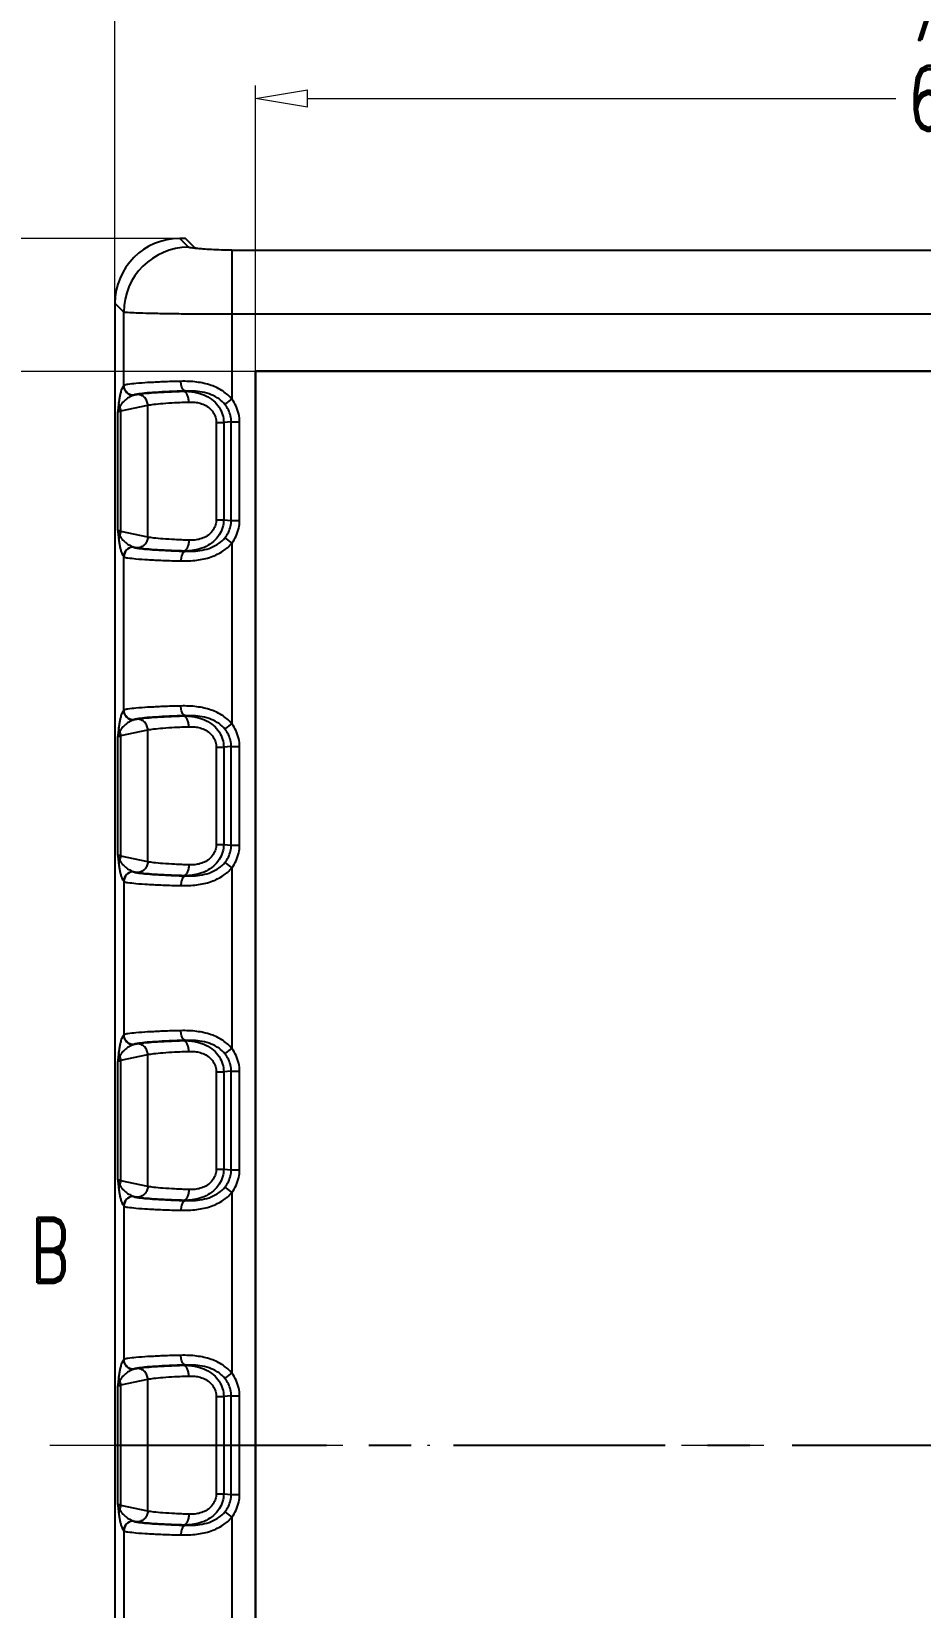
# Model space of a CAD drawing. Header units: millimetres. Extents: x 3537 to 3861, y 1181 to 1410.
# Drawn here: x 3578.9 to 3620, y 1298.1 to 1370.9 of the extents above; entities that cross this region are included whole.
import ezdxf
from ezdxf.enums import TextEntityAlignment as Align

# ---------------------------------------------------------------- set-up
doc = ezdxf.new("R2010")
doc.units = ezdxf.units.MM
doc.linetypes.add('CENTER', pattern=[50.8, 31.75, -6.35, 6.35, -6.35])
doc.linetypes.add('DIVIDE', pattern=[31.75, 12.7, -6.35, 0, -6.35, 0, -6.35])
doc.layers.add('dim', color=82, linetype='Continuous', lineweight=9)
doc.layers.add('hatch', color=56, linetype='Continuous', lineweight=9)
doc.styles.add('ROMAND', font='romand.shx', dxfattribs={"width": 0.75, "bigfont": 'gbcbig.shx'})
doc.dimstyles.new('YanXiu', dxfattribs={"dimtxt": 2.5, "dimasz": 2.2, "dimexe": 1, "dimexo": 0, "dimgap": 0.66, "dimtad": 0, "dimzin": 9, "dimdsep": 46, "dimtxsty": 'ROMAND', "dimblk": 'CLOSEDBLANK', "dimcen": 0, "dimclrd": 3, "dimclre": 3, "dimclrt": 7, "dimazin": 2, "dimtfac": 1, "dimtofl": 0, "dimtmove": 0, "dimatfit": 3, "dimldrblk": 'CLOSEDBLANK', "dimfxl": 1, "dimlwd": 5, "dimlwe": 5, "dimarcsym": 0})

# ---------------------------------------------------------------- blocks, each defined once
blk = doc.blocks.new('_ClosedBlank')
at = {"color": 0, "linetype": 'ByBlock', "lineweight": -2}
for p, q in [((-1, 0.167), (0, 0)), ((-1, 0.167), (-1, -0.167)), ((0, 0), (-1, -0.167))]:
    blk.add_line(p, q, dxfattribs=at)
blk = doc.blocks.new('*D3')
at = {"layer": 'Defpoints', "color": 0}
for p in [(3653.278, 1367.838), (3589.278, 1355.217), (3653.278, 1355.217)]:
    blk.add_point(p, dxfattribs=at)
at = {"layer": 'dim', "color": 3, "lineweight": 5}
for p, q in [((3589.278, 1355.217), (3589.278, 1368.438)), ((3653.278, 1355.217), (3653.278, 1368.438)), ((3591.678, 1367.838), (3618.857, 1367.838)), ((3650.878, 1367.838), (3623.7, 1367.838))]:
    blk.add_line(p, q, dxfattribs=at)
at = {"layer": 'dim', "color": 3, "lineweight": 5, "xscale": 2.4, "yscale": 2.4, "zscale": 2.4, "rotation": 180}
blk.add_blockref('_ClosedBlank', (3589.278, 1367.838), dxfattribs=at)
at = {"layer": 'dim', "color": 3, "lineweight": 5, "xscale": 2.4, "yscale": 2.4, "zscale": 2.4}
blk.add_blockref('_ClosedBlank', (3653.278, 1367.838), dxfattribs=at)
at = {"layer": 'dim', "color": 7, "insert": (3621.278, 1367.838), "char_height": 3, "attachment_point": 5, "style": 'ROMAND'}
blk.add_mtext('64', dxfattribs=at)
blk = doc.blocks.new('*D4')
at = {"layer": 'Defpoints', "color": 0}
for p in [(3589.278, 1355.217), (3576.281, 1256.017), (3589.278, 1256.017)]:
    blk.add_point(p, dxfattribs=at)
at = {"layer": 'dim', "color": 3, "lineweight": 5}
for p, q in [((3589.278, 1355.217), (3575.681, 1355.217)), ((3576.281, 1352.817), (3576.281, 1309.699)), ((3576.281, 1258.417), (3576.281, 1301.535)), ((3589.278, 1256.017), (3575.681, 1256.017))]:
    blk.add_line(p, q, dxfattribs=at)
at = {"layer": 'dim', "color": 3, "lineweight": 5, "xscale": 2.4, "yscale": 2.4, "zscale": 2.4}
for p, rotation in [((3576.281, 1355.217), 90), ((3576.281, 1256.017), 270)]:
    blk.add_blockref('_ClosedBlank', p, dxfattribs=dict(at, rotation=rotation))
at = {"layer": 'dim', "color": 7, "insert": (3576.281, 1305.617), "char_height": 3, "attachment_point": 5, "rotation": 90, "style": 'ROMAND'}
blk.add_mtext('99.2', dxfattribs=at)
blk = doc.blocks.new('*D5')
at = {"layer": 'Defpoints', "color": 0}
for p in [(3659.778, 1372.038), (3582.778, 1358.371), (3659.778, 1358.371)]:
    blk.add_point(p, dxfattribs=at)
at = {"layer": 'dim', "color": 3, "lineweight": 5}
for p, q in [((3582.778, 1358.371), (3582.778, 1372.638)), ((3659.778, 1358.371), (3659.778, 1372.638)), ((3585.178, 1372.038), (3618.857, 1372.038)), ((3657.378, 1372.038), (3623.7, 1372.038))]:
    blk.add_line(p, q, dxfattribs=at)
at = {"layer": 'dim', "color": 3, "lineweight": 5, "xscale": 2.4, "yscale": 2.4, "zscale": 2.4, "rotation": 180}
blk.add_blockref('_ClosedBlank', (3582.778, 1372.038), dxfattribs=at)
at = {"layer": 'dim', "color": 3, "lineweight": 5, "xscale": 2.4, "yscale": 2.4, "zscale": 2.4}
blk.add_blockref('_ClosedBlank', (3659.778, 1372.038), dxfattribs=at)
at = {"layer": 'dim', "color": 7, "insert": (3621.278, 1372.038), "char_height": 3, "attachment_point": 5, "style": 'ROMAND'}
blk.add_mtext('77', dxfattribs=at)
blk = doc.blocks.new('*D6')
at = {"layer": 'Defpoints', "color": 0}
for p in [(3585.774, 1361.367), (3572.081, 1249.867), (3585.774, 1249.867)]:
    blk.add_point(p, dxfattribs=at)
at = {"layer": 'dim', "color": 3, "lineweight": 5}
for p, q in [((3585.774, 1361.367), (3571.481, 1361.367)), ((3572.081, 1358.967), (3572.081, 1310.61)), ((3572.081, 1252.267), (3572.081, 1300.625)), ((3585.774, 1249.867), (3571.481, 1249.867))]:
    blk.add_line(p, q, dxfattribs=at)
at = {"layer": 'dim', "color": 3, "lineweight": 5, "xscale": 2.4, "yscale": 2.4, "zscale": 2.4}
for p, rotation in [((3572.081, 1361.367), 90), ((3572.081, 1249.867), 270)]:
    blk.add_blockref('_ClosedBlank', p, dxfattribs=dict(at, rotation=rotation))
at = {"layer": 'dim', "color": 7, "insert": (3572.081, 1305.617), "char_height": 3, "attachment_point": 5, "rotation": 90, "style": 'ROMAND'}
blk.add_mtext('111.5', dxfattribs=at)

msp = doc.modelspace()

# ---------------------------------------------------------------- linework, layer by layer
at = {"color": 7, "linetype": 'Continuous'}
for p, q in [((3586.033, 1361.367), (3585.774, 1361.367)), ((3586.181, 1360.96), (3585.774, 1361.367)), ((3586.468, 1360.932), (3586.033, 1361.367)), ((3588.178, 1360.824), (3588.178, 1353.943)), ((3588.265, 1360.823), (3654.292, 1360.823)), ((3583.185, 1357.964), (3582.778, 1358.371)), ((3582.778, 1358.371), (3582.778, 1252.863)), ((3583.185, 1354.568), (3583.185, 1357.964)), ((3654.378, 1357.865), (3588.178, 1357.865)), ((3653.296, 1355.235), (3589.261, 1355.235)), ((3589.261, 1355.235), (3589.278, 1355.217)), ((3589.261, 1355.235), (3589.261, 1256)), ((3653.278, 1355.217), (3589.278, 1355.217)), ((3589.278, 1355.217), (3589.278, 1256.017)), ((3586.036, 1354.317), (3585.946, 1354.308)), ((3583.052, 1353.399), (3584.297, 1353.661)), ((3583.642, 1354.125), (3583.812, 1354.161)), ((3584.297, 1347.573), (3584.297, 1353.661)), ((3587.856, 1353.699), (3588.178, 1353.943)), ((3582.91, 1347.889), (3582.91, 1353.345)), ((3583.052, 1347.835), (3583.052, 1353.399)), ((3587.46, 1352.861), (3587.803, 1352.861)), ((3587.46, 1352.861), (3587.46, 1348.373)), ((3588.148, 1352.893), (3587.803, 1352.861)), ((3587.803, 1352.861), (3587.803, 1348.373)), ((3588.148, 1352.893), (3588.538, 1352.893)), ((3588.148, 1348.342), (3588.148, 1352.893)), ((3588.538, 1348.342), (3588.538, 1352.893)), ((3584.297, 1347.573), (3583.052, 1347.835)), ((3587.46, 1348.373), (3587.803, 1348.373)), ((3587.803, 1348.373), (3588.148, 1348.342)), ((3588.148, 1348.342), (3588.538, 1348.342)), ((3583.812, 1347.074), (3583.642, 1347.109)), ((3587.856, 1347.535), (3588.178, 1347.291)), ((3588.178, 1347.291), (3588.178, 1338.943)), ((3583.185, 1339.568), (3583.185, 1346.666)), ((3585.946, 1346.926), (3586.036, 1346.918)), ((3583.642, 1339.125), (3583.812, 1339.161)), ((3586.036, 1339.317), (3585.946, 1339.308)), ((3582.91, 1332.889), (3582.91, 1338.345)), ((3583.052, 1338.399), (3584.297, 1338.661)), ((3583.052, 1332.835), (3583.052, 1338.399)), ((3584.297, 1332.573), (3584.297, 1338.661)), ((3587.856, 1338.699), (3588.178, 1338.943)), ((3587.46, 1337.861), (3587.803, 1337.861)), ((3587.46, 1337.861), (3587.46, 1333.373)), ((3588.148, 1337.893), (3587.803, 1337.861)), ((3587.803, 1337.861), (3587.803, 1333.373)), ((3588.148, 1337.893), (3588.538, 1337.893)), ((3588.148, 1333.342), (3588.148, 1337.893)), ((3588.538, 1333.342), (3588.538, 1337.893)), ((3587.46, 1333.373), (3587.803, 1333.373)), ((3587.803, 1333.373), (3588.148, 1333.342)), ((3588.148, 1333.342), (3588.538, 1333.342)), ((3584.297, 1332.573), (3583.052, 1332.835)), ((3587.856, 1332.535), (3588.178, 1332.291)), ((3583.812, 1332.074), (3583.642, 1332.109)), ((3585.946, 1331.926), (3586.036, 1331.918)), ((3588.178, 1332.291), (3588.178, 1323.943)), ((3583.185, 1331.666), (3583.185, 1324.568)), ((3583.642, 1324.125), (3583.812, 1324.161)), ((3586.036, 1324.317), (3585.946, 1324.308)), ((3587.856, 1323.699), (3588.178, 1323.943)), ((3582.91, 1317.889), (3582.91, 1323.345)), ((3583.052, 1323.399), (3584.297, 1323.661)), ((3583.052, 1317.835), (3583.052, 1323.399)), ((3584.297, 1317.573), (3584.297, 1323.661)), ((3587.46, 1322.861), (3587.803, 1322.861)), ((3587.46, 1322.861), (3587.46, 1318.373)), ((3588.148, 1322.893), (3587.803, 1322.861)), ((3587.803, 1322.861), (3587.803, 1318.373)), ((3588.148, 1322.893), (3588.538, 1322.893)), ((3588.148, 1318.342), (3588.148, 1322.893)), ((3588.538, 1318.342), (3588.538, 1322.893)), ((3587.46, 1318.373), (3587.803, 1318.373)), ((3587.803, 1318.373), (3588.148, 1318.342)), ((3588.148, 1318.342), (3588.538, 1318.342)), ((3584.297, 1317.573), (3583.052, 1317.835)), ((3587.856, 1317.535), (3588.178, 1317.291)), ((3588.178, 1317.291), (3588.178, 1308.943)), ((3583.185, 1316.666), (3583.185, 1309.568)), ((3583.812, 1317.074), (3583.642, 1317.109)), ((3585.946, 1316.926), (3586.036, 1316.918)), ((3583.642, 1309.125), (3583.812, 1309.161)), ((3586.036, 1309.317), (3585.946, 1309.308)), ((3583.052, 1308.399), (3584.297, 1308.661)), ((3584.297, 1302.573), (3584.297, 1308.661)), ((3587.856, 1308.699), (3588.178, 1308.943)), ((3582.91, 1302.889), (3582.91, 1308.345)), ((3583.052, 1302.835), (3583.052, 1308.399)), ((3587.46, 1307.861), (3587.803, 1307.861)), ((3587.46, 1307.861), (3587.46, 1303.373)), ((3588.148, 1307.893), (3587.803, 1307.861)), ((3587.803, 1307.861), (3587.803, 1303.373)), ((3588.148, 1307.893), (3588.538, 1307.893)), ((3588.148, 1303.342), (3588.148, 1307.893)), ((3588.538, 1303.342), (3588.538, 1307.893)), ((3587.46, 1303.373), (3587.803, 1303.373)), ((3587.803, 1303.373), (3588.148, 1303.342)), ((3588.148, 1303.342), (3588.538, 1303.342)), ((3584.297, 1302.573), (3583.052, 1302.835)), ((3583.812, 1302.074), (3583.642, 1302.109)), ((3585.946, 1301.926), (3586.036, 1301.918)), ((3587.856, 1302.535), (3588.178, 1302.291)), ((3588.178, 1302.291), (3588.178, 1293.943)), ((3583.185, 1301.666), (3583.185, 1294.568))]:
    msp.add_line(p, q, dxfattribs=at)
at = {"color": 1, "linetype": 'CENTER', "ltscale": 0.308}
msp.add_line((3582.778, 1305.617), (3659.778, 1305.617), dxfattribs=at)
at = {"color": 7, "linetype": 'Continuous'}
for centre, radius, start, end in [((3586.191, 1357.955), 3.006, 90.18808, 179.81192), ((3588.265, 1371.608), 10.784, 269.53718, 269.99809), ((3583.636, 1354.57), 0.451, 180.20884, 268.55959), ((3582.536, 1353.393), 0.516, 0.71057, 23.82666), ((3583.776, 1353.722), 0.425, 108.29804, 110.82644), ((3582.536, 1347.841), 0.516, 336.17334, 359.28943), ((3583.636, 1346.665), 0.451, 91.44037, 179.79168), ((3583.776, 1347.513), 0.425, 249.17351, 251.70201), ((3583.636, 1339.57), 0.451, 180.20884, 268.55959), ((3583.776, 1338.722), 0.425, 108.29804, 110.82644), ((3582.536, 1338.393), 0.516, 0.71057, 23.82666), ((3582.536, 1332.841), 0.516, 336.17334, 359.28943), ((3583.636, 1331.665), 0.451, 91.44037, 179.79168), ((3583.776, 1332.513), 0.425, 249.17351, 251.70201), ((3583.636, 1324.57), 0.451, 180.20884, 268.55959), ((3583.776, 1323.722), 0.425, 108.29804, 110.82644), ((3582.536, 1323.393), 0.516, 0.71057, 23.82666), ((3582.536, 1317.841), 0.516, 336.17334, 359.28943), ((3583.636, 1316.665), 0.451, 91.44037, 179.79168), ((3583.776, 1317.513), 0.425, 249.17351, 251.70201), ((3583.636, 1309.57), 0.451, 180.20884, 268.55959), ((3582.536, 1308.393), 0.516, 0.71057, 23.82666), ((3583.776, 1308.722), 0.425, 108.29804, 110.82644), ((3582.536, 1302.841), 0.516, 336.17334, 359.28943), ((3583.636, 1301.665), 0.451, 91.44037, 179.79168), ((3583.776, 1302.513), 0.425, 249.17351, 251.70201)]:
    msp.add_arc(centre, radius, start, end, dxfattribs=at)
msp.add_ellipse((3585.782, 1358.363), major_axis=(2.127, -2.127), ratio=0.997265, start_param=2.357564, end_param=3.925621, dxfattribs=at)
for points, start_tangent, end_tangent in [([(3586.601, 1360.901), (3586.385, 1360.919), (3586.243, 1360.939), (3586.181, 1360.96)], (-0.99775, 0.067045), (-0.70851, 0.7057)), ([(3586.601, 1360.901), (3586.548, 1360.909), (3586.508, 1360.917), (3586.481, 1360.925), (3586.468, 1360.932)], (-0.992047, 0.12587), (-0.707108, 0.707106)), ([(3588.178, 1360.824), (3587.694, 1360.833), (3587.235, 1360.851), (3586.858, 1360.876), (3586.601, 1360.901)], (-0.999967, 0.008109), (-0.992047, 0.125869)), ([(3588.178, 1357.865), (3587.102, 1357.868), (3586.077, 1357.875), (3585.15, 1357.887), (3584.364, 1357.902), (3583.758, 1357.921), (3583.359, 1357.942), (3583.185, 1357.964)], (-1, 0.000012), (-0.928679, 0.370885)), ([(3583.185, 1354.568), (3583.138, 1354.501), (3583.094, 1354.409), (3583.054, 1354.295), (3583.018, 1354.158), (3582.985, 1353.992), (3582.956, 1353.783)], (-0.667636, -0.744488), (-0.117013, -0.99313)), ([(3583.194, 1354.574), (3583.185, 1354.568)], (-0.856224, -0.516605), (-0.713272, -0.700887)), ([(3585.824, 1354.766), (3584.994, 1354.74), (3584.29, 1354.706), (3583.742, 1354.666), (3583.372, 1354.621), (3583.194, 1354.574)], (-0.999676, -0.025436), (-0.855934, -0.517086)), ([(3583.642, 1354.125), (3583.471, 1354.16), (3583.326, 1354.257), (3583.228, 1354.403), (3583.194, 1354.574)], (-0.999991, 0.004126), (-0.004113, 0.999992)), ([(3586.036, 1354.317), (3585.281, 1354.29), (3584.64, 1354.256), (3584.141, 1354.216), (3583.804, 1354.172), (3583.642, 1354.125)], (-0.999609, -0.027949), (-0.83321, -0.552957)), ([(3583.812, 1354.161), (3584.117, 1354.205), (3584.589, 1354.246), (3585.207, 1354.281), (3585.946, 1354.308)], (0.978597, 0.205784), (0.999553, 0.029909)), ([(3588.178, 1353.943), (3587.775, 1354.305), (3587.224, 1354.578), (3586.559, 1354.732), (3585.824, 1354.766)], (-0.639024, 0.769187), (-0.999676, -0.025469)), ([(3586.036, 1354.317), (3585.933, 1354.384), (3585.856, 1354.547), (3585.824, 1354.766)], (-0.995221, 0.097644), (-0.021762, 0.999763)), ([(3586.194, 1353.809), (3586.172, 1353.995), (3586.117, 1354.154), (3586.038, 1354.264), (3585.945, 1354.308)], (-0.022571, 0.999745), (-0.995844, 0.091071)), ([(3585.946, 1354.308), (3586.249, 1354.297), (3586.598, 1354.238), (3586.983, 1354.098), (3587.331, 1353.866), (3587.591, 1353.566), (3587.748, 1353.226), (3587.803, 1352.861)], (0.999841, 0.017848), (0.006799, -0.999977)), ([(3587.856, 1353.699), (3587.589, 1353.951), (3587.228, 1354.148), (3586.808, 1354.268), (3586.393, 1354.315), (3586.036, 1354.317)], (-0.629531, 0.776975), (-0.999356, -0.035871)), ([(3582.956, 1353.783), (3582.941, 1353.642), (3582.926, 1353.495), (3582.91, 1353.345)], (-0.108065, -0.994144), (-0.099958, -0.994992)), ([(3583.008, 1353.601), (3582.965, 1353.517), (3582.932, 1353.431), (3582.91, 1353.345)], (-0.502072, -0.864826), (-0.187601, -0.982245)), ([(3583.008, 1353.601), (3582.98, 1353.659), (3582.963, 1353.72), (3582.956, 1353.783)], (-0.502248, 0.864724), (-0.025192, 0.999683)), ([(3583.625, 1354.119), (3583.515, 1354.071), (3583.413, 1354.014), (3583.319, 1353.95), (3583.231, 1353.879), (3583.149, 1353.799), (3583.075, 1353.709), (3583.008, 1353.601)], (-0.934176, -0.356812), (-0.45279, -0.891617)), ([(3584.297, 1353.661), (3584.258, 1353.851), (3584.153, 1354.012), (3583.996, 1354.121), (3583.812, 1354.161)], (-0.012287, 0.999925), (-0.999915, 0.013013)), ([(3584.297, 1353.661), (3584.569, 1353.706), (3584.989, 1353.747), (3585.537, 1353.781), (3586.194, 1353.809)], (0.973111, 0.230338), (0.999433, 0.033665)), ([(3586.194, 1353.809), (3586.408, 1353.805), (3586.651, 1353.769), (3586.914, 1353.679), (3587.15, 1353.527), (3587.322, 1353.329), (3587.425, 1353.104), (3587.46, 1352.861)], (0.999432, 0.033708), (-0.000642, -1)), ([(3588.148, 1352.893), (3588.118, 1353.172), (3588.02, 1353.444), (3587.856, 1353.699)], (0.007005, 0.999975), (-0.629986, 0.776606)), ([(3588.538, 1352.893), (3588.499, 1353.255), (3588.377, 1353.615), (3588.178, 1353.943)], (0.000362, 1), (-0.603942, 0.797028)), ([(3582.91, 1353.345), (3582.93, 1353.359), (3582.961, 1353.373), (3583.002, 1353.387), (3583.052, 1353.399)], (0.672677, 0.739936), (0.974233, 0.225544)), ([(3583.052, 1347.835), (3583.003, 1347.847), (3582.962, 1347.861), (3582.931, 1347.875), (3582.91, 1347.889)], (-0.974233, 0.225544), (-0.672682, 0.739932)), ([(3582.91, 1347.889), (3582.932, 1347.803), (3582.965, 1347.717), (3583.008, 1347.633)], (0.187607, -0.982244), (0.502073, -0.864825)), ([(3582.91, 1347.889), (3582.926, 1347.739), (3582.941, 1347.592), (3582.956, 1347.451)], (0.099961, -0.994991), (0.108065, -0.994144)), ([(3587.803, 1348.373), (3587.749, 1348.01), (3587.593, 1347.671), (3587.335, 1347.372), (3586.989, 1347.14), (3586.603, 1346.997), (3586.251, 1346.937), (3585.946, 1346.926)], (-0.006803, -0.999977), (-0.999841, 0.017848)), ([(3587.46, 1348.373), (3587.426, 1348.131), (3587.323, 1347.907), (3587.152, 1347.709), (3586.918, 1347.557), (3586.654, 1347.466), (3586.409, 1347.429), (3586.194, 1347.425)], (0.000641, -1), (-0.999432, 0.033709)), ([(3587.856, 1347.535), (3588.02, 1347.789), (3588.117, 1348.061), (3588.148, 1348.342)], (0.629984, 0.776608), (-0.007006, 0.999975)), ([(3588.178, 1347.291), (3588.377, 1347.619), (3588.499, 1347.979), (3588.538, 1348.342)], (0.60394, 0.79703), (-0.000362, 1)), ([(3583.008, 1347.633), (3582.98, 1347.575), (3582.962, 1347.514), (3582.955, 1347.451)], (-0.504671, -0.863312), (-0.032751, -0.999464)), ([(3582.956, 1347.451), (3582.985, 1347.243), (3583.018, 1347.076), (3583.054, 1346.94), (3583.094, 1346.826), (3583.138, 1346.734), (3583.185, 1346.666)], (0.117071, -0.993124), (0.667478, -0.744629)), ([(3583.008, 1347.633), (3583.074, 1347.526), (3583.149, 1347.435), (3583.231, 1347.355), (3583.318, 1347.284), (3583.413, 1347.22), (3583.515, 1347.164), (3583.625, 1347.115)], (0.453355, -0.89133), (0.934176, -0.356811)), ([(3583.642, 1347.109), (3583.471, 1347.074), (3583.326, 1346.977), (3583.229, 1346.831), (3583.194, 1346.66)], (-0.999991, -0.00423), (-0.00411, -0.999992)), ([(3583.642, 1347.109), (3583.804, 1347.062), (3584.141, 1347.018), (3584.64, 1346.978), (3585.281, 1346.944), (3586.036, 1346.918)], (0.833206, -0.552963), (0.999609, -0.02795)), ([(3584.297, 1347.573), (3584.258, 1347.383), (3584.153, 1347.222), (3583.996, 1347.113), (3583.812, 1347.074)], (-0.012287, -0.999925), (-0.999915, -0.013013)), ([(3585.946, 1346.926), (3585.207, 1346.953), (3584.59, 1346.988), (3584.117, 1347.029), (3583.812, 1347.074)], (-0.999553, 0.029909), (-0.978601, 0.205769)), ([(3586.194, 1347.425), (3585.537, 1347.453), (3584.989, 1347.487), (3584.569, 1347.528), (3584.297, 1347.573)], (-0.999433, 0.033664), (-0.973112, 0.230332)), ([(3585.824, 1346.468), (3586.559, 1346.502), (3587.224, 1346.656), (3587.775, 1346.929), (3588.178, 1347.291)], (0.999676, -0.025451), (0.639033, 0.769179)), ([(3586.194, 1347.425), (3586.172, 1347.239), (3586.117, 1347.08), (3586.038, 1346.97), (3585.945, 1346.926)], (-0.022572, -0.999745), (-0.995848, -0.09103)), ([(3586.036, 1346.918), (3586.396, 1346.919), (3586.811, 1346.967), (3587.23, 1347.088), (3587.59, 1347.284), (3587.856, 1347.535)], (0.999357, -0.035868), (0.629533, 0.776974)), ([(3583.185, 1346.666), (3583.194, 1346.66)], (0.71327, -0.700889), (0.856199, -0.516647)), ([(3583.194, 1346.66), (3583.372, 1346.613), (3583.742, 1346.568), (3584.29, 1346.529), (3584.994, 1346.495), (3585.824, 1346.468)], (0.855932, -0.517089), (0.999676, -0.025437)), ([(3586.036, 1346.918), (3585.933, 1346.851), (3585.856, 1346.687), (3585.824, 1346.468)], (-0.995239, -0.097467), (-0.021763, -0.999763)), ([(3585.824, 1339.766), (3584.994, 1339.74), (3584.29, 1339.706), (3583.742, 1339.666), (3583.372, 1339.621), (3583.194, 1339.574)], (-0.999676, -0.025436), (-0.855934, -0.517086)), ([(3588.178, 1338.943), (3587.775, 1339.305), (3587.224, 1339.578), (3586.559, 1339.732), (3585.824, 1339.766)], (-0.639024, 0.769187), (-0.999676, -0.025469)), ([(3586.036, 1339.317), (3585.933, 1339.384), (3585.856, 1339.547), (3585.824, 1339.766)], (-0.995221, 0.097644), (-0.021762, 0.999763)), ([(3583.185, 1339.568), (3583.138, 1339.501), (3583.094, 1339.409), (3583.054, 1339.295), (3583.018, 1339.158), (3582.985, 1338.992), (3582.956, 1338.783)], (-0.667636, -0.744488), (-0.117013, -0.99313)), ([(3583.625, 1339.119), (3583.515, 1339.071), (3583.413, 1339.014), (3583.319, 1338.95), (3583.231, 1338.879), (3583.149, 1338.799), (3583.075, 1338.709), (3583.008, 1338.601)], (-0.934176, -0.356812), (-0.45279, -0.891617)), ([(3583.194, 1339.574), (3583.185, 1339.568)], (-0.856224, -0.516605), (-0.713272, -0.700887)), ([(3583.642, 1339.125), (3583.471, 1339.16), (3583.326, 1339.257), (3583.228, 1339.403), (3583.194, 1339.574)], (-0.999991, 0.004126), (-0.004113, 0.999992)), ([(3586.036, 1339.317), (3585.281, 1339.29), (3584.64, 1339.256), (3584.141, 1339.216), (3583.804, 1339.172), (3583.642, 1339.125)], (-0.999609, -0.027949), (-0.83321, -0.552957)), ([(3583.812, 1339.161), (3584.117, 1339.205), (3584.589, 1339.246), (3585.207, 1339.281), (3585.946, 1339.308)], (0.978597, 0.205784), (0.999553, 0.029909)), ([(3584.297, 1338.661), (3584.258, 1338.851), (3584.153, 1339.012), (3583.996, 1339.121), (3583.812, 1339.161)], (-0.012287, 0.999925), (-0.999915, 0.013013)), ([(3586.194, 1338.809), (3586.172, 1338.995), (3586.117, 1339.154), (3586.038, 1339.264), (3585.945, 1339.308)], (-0.022571, 0.999745), (-0.995844, 0.091071)), ([(3585.946, 1339.308), (3586.249, 1339.297), (3586.598, 1339.238), (3586.983, 1339.098), (3587.331, 1338.866), (3587.591, 1338.566), (3587.748, 1338.226), (3587.803, 1337.861)], (0.999841, 0.017848), (0.006799, -0.999977)), ([(3587.856, 1338.699), (3587.589, 1338.951), (3587.228, 1339.148), (3586.808, 1339.268), (3586.393, 1339.315), (3586.036, 1339.317)], (-0.629531, 0.776975), (-0.999356, -0.035871)), ([(3582.956, 1338.783), (3582.941, 1338.642), (3582.926, 1338.495), (3582.91, 1338.345)], (-0.108065, -0.994144), (-0.099958, -0.994992)), ([(3583.008, 1338.601), (3582.965, 1338.517), (3582.932, 1338.431), (3582.91, 1338.345)], (-0.502072, -0.864826), (-0.187601, -0.982245)), ([(3582.91, 1338.345), (3582.93, 1338.359), (3582.961, 1338.373), (3583.002, 1338.387), (3583.052, 1338.399)], (0.672677, 0.739936), (0.974233, 0.225544)), ([(3583.008, 1338.601), (3582.98, 1338.659), (3582.963, 1338.72), (3582.956, 1338.783)], (-0.502248, 0.864724), (-0.025192, 0.999683)), ([(3584.297, 1338.661), (3584.569, 1338.706), (3584.989, 1338.747), (3585.537, 1338.781), (3586.194, 1338.809)], (0.973111, 0.230338), (0.999433, 0.033665)), ([(3586.194, 1338.809), (3586.408, 1338.805), (3586.651, 1338.769), (3586.914, 1338.679), (3587.15, 1338.527), (3587.322, 1338.329), (3587.425, 1338.104), (3587.46, 1337.861)], (0.999432, 0.033708), (-0.000642, -1)), ([(3588.148, 1337.893), (3588.118, 1338.172), (3588.02, 1338.444), (3587.856, 1338.699)], (0.007005, 0.999975), (-0.629986, 0.776606)), ([(3588.538, 1337.893), (3588.499, 1338.255), (3588.377, 1338.615), (3588.178, 1338.943)], (0.000362, 1), (-0.603942, 0.797028)), ([(3587.803, 1333.373), (3587.749, 1333.01), (3587.593, 1332.671), (3587.335, 1332.372), (3586.989, 1332.14), (3586.603, 1331.997), (3586.251, 1331.937), (3585.946, 1331.926)], (-0.006803, -0.999977), (-0.999841, 0.017848)), ([(3587.46, 1333.373), (3587.426, 1333.131), (3587.323, 1332.907), (3587.152, 1332.709), (3586.918, 1332.557), (3586.654, 1332.466), (3586.409, 1332.429), (3586.194, 1332.425)], (0.000641, -1), (-0.999432, 0.033709)), ([(3587.856, 1332.535), (3588.02, 1332.789), (3588.117, 1333.061), (3588.148, 1333.342)], (0.629984, 0.776608), (-0.007006, 0.999975)), ([(3588.178, 1332.291), (3588.377, 1332.619), (3588.499, 1332.979), (3588.538, 1333.342)], (0.60394, 0.79703), (-0.000362, 1)), ([(3582.91, 1332.889), (3582.932, 1332.803), (3582.965, 1332.717), (3583.008, 1332.633)], (0.187607, -0.982244), (0.502073, -0.864825)), ([(3583.052, 1332.835), (3583.003, 1332.847), (3582.962, 1332.861), (3582.931, 1332.875), (3582.91, 1332.889)], (-0.974233, 0.225544), (-0.672682, 0.739932)), ([(3582.91, 1332.889), (3582.926, 1332.739), (3582.941, 1332.592), (3582.956, 1332.451)], (0.099961, -0.994991), (0.108065, -0.994144)), ([(3583.008, 1332.633), (3582.98, 1332.575), (3582.962, 1332.514), (3582.955, 1332.451)], (-0.504671, -0.863312), (-0.032751, -0.999464)), ([(3582.956, 1332.451), (3582.985, 1332.243), (3583.018, 1332.076), (3583.054, 1331.94), (3583.094, 1331.826), (3583.138, 1331.734), (3583.185, 1331.666)], (0.117071, -0.993124), (0.667478, -0.744629)), ([(3583.008, 1332.633), (3583.074, 1332.526), (3583.149, 1332.435), (3583.231, 1332.355), (3583.318, 1332.284), (3583.413, 1332.22), (3583.515, 1332.164), (3583.625, 1332.115)], (0.453355, -0.89133), (0.934176, -0.356811)), ([(3584.297, 1332.573), (3584.258, 1332.383), (3584.153, 1332.222), (3583.996, 1332.113), (3583.812, 1332.074)], (-0.012287, -0.999925), (-0.999915, -0.013013)), ([(3586.194, 1332.425), (3585.537, 1332.453), (3584.989, 1332.487), (3584.569, 1332.528), (3584.297, 1332.573)], (-0.999433, 0.033664), (-0.973112, 0.230332)), ([(3586.036, 1331.918), (3586.396, 1331.919), (3586.811, 1331.967), (3587.23, 1332.088), (3587.59, 1332.284), (3587.856, 1332.535)], (0.999357, -0.035868), (0.629533, 0.776974)), ([(3583.642, 1332.109), (3583.471, 1332.074), (3583.326, 1331.977), (3583.229, 1331.831), (3583.194, 1331.66)], (-0.999991, -0.00423), (-0.00411, -0.999992)), ([(3583.642, 1332.109), (3583.804, 1332.062), (3584.141, 1332.018), (3584.64, 1331.978), (3585.281, 1331.944), (3586.036, 1331.918)], (0.833206, -0.552963), (0.999609, -0.02795)), ([(3585.946, 1331.926), (3585.207, 1331.953), (3584.59, 1331.988), (3584.117, 1332.029), (3583.812, 1332.074)], (-0.999553, 0.029909), (-0.978601, 0.205769)), ([(3585.824, 1331.468), (3586.559, 1331.502), (3587.224, 1331.656), (3587.775, 1331.929), (3588.178, 1332.291)], (0.999676, -0.025451), (0.639033, 0.769179)), ([(3586.036, 1331.918), (3585.933, 1331.851), (3585.856, 1331.687), (3585.824, 1331.468)], (-0.995239, -0.097467), (-0.021763, -0.999763)), ([(3586.194, 1332.425), (3586.172, 1332.239), (3586.117, 1332.08), (3586.038, 1331.97), (3585.945, 1331.926)], (-0.022572, -0.999745), (-0.995848, -0.09103)), ([(3583.185, 1331.666), (3583.194, 1331.66)], (0.71327, -0.700889), (0.856199, -0.516647)), ([(3583.194, 1331.66), (3583.372, 1331.613), (3583.742, 1331.568), (3584.29, 1331.529), (3584.994, 1331.495), (3585.824, 1331.468)], (0.855932, -0.517089), (0.999676, -0.025437)), ([(3583.185, 1324.568), (3583.138, 1324.501), (3583.094, 1324.409), (3583.054, 1324.295), (3583.018, 1324.158), (3582.985, 1323.992), (3582.956, 1323.783)], (-0.667636, -0.744488), (-0.117013, -0.99313)), ([(3583.194, 1324.574), (3583.185, 1324.568)], (-0.856224, -0.516605), (-0.713272, -0.700887)), ([(3585.824, 1324.766), (3584.994, 1324.74), (3584.29, 1324.706), (3583.742, 1324.666), (3583.372, 1324.621), (3583.194, 1324.574)], (-0.999676, -0.025436), (-0.855934, -0.517086)), ([(3583.642, 1324.125), (3583.471, 1324.16), (3583.326, 1324.257), (3583.228, 1324.403), (3583.194, 1324.574)], (-0.999991, 0.004126), (-0.004113, 0.999992)), ([(3588.178, 1323.943), (3587.775, 1324.305), (3587.224, 1324.578), (3586.559, 1324.732), (3585.824, 1324.766)], (-0.639024, 0.769187), (-0.999676, -0.025469)), ([(3586.036, 1324.317), (3585.933, 1324.384), (3585.856, 1324.547), (3585.824, 1324.766)], (-0.995221, 0.097644), (-0.021762, 0.999763)), ([(3582.956, 1323.783), (3582.941, 1323.642), (3582.926, 1323.495), (3582.91, 1323.345)], (-0.108065, -0.994144), (-0.099958, -0.994992)), ([(3583.008, 1323.601), (3582.98, 1323.659), (3582.963, 1323.72), (3582.956, 1323.783)], (-0.502248, 0.864724), (-0.025192, 0.999683)), ([(3583.625, 1324.119), (3583.515, 1324.071), (3583.413, 1324.014), (3583.319, 1323.95), (3583.231, 1323.879), (3583.149, 1323.799), (3583.075, 1323.709), (3583.008, 1323.601)], (-0.934176, -0.356812), (-0.45279, -0.891617)), ([(3586.036, 1324.317), (3585.281, 1324.29), (3584.64, 1324.256), (3584.141, 1324.216), (3583.804, 1324.172), (3583.642, 1324.125)], (-0.999609, -0.027949), (-0.83321, -0.552957)), ([(3583.812, 1324.161), (3584.117, 1324.205), (3584.589, 1324.246), (3585.207, 1324.281), (3585.946, 1324.308)], (0.978597, 0.205784), (0.999553, 0.029909)), ([(3584.297, 1323.661), (3584.258, 1323.851), (3584.153, 1324.012), (3583.996, 1324.121), (3583.812, 1324.161)], (-0.012287, 0.999925), (-0.999915, 0.013013)), ([(3584.297, 1323.661), (3584.569, 1323.706), (3584.989, 1323.747), (3585.537, 1323.781), (3586.194, 1323.809)], (0.973111, 0.230338), (0.999433, 0.033665)), ([(3586.194, 1323.809), (3586.172, 1323.995), (3586.117, 1324.154), (3586.038, 1324.264), (3585.945, 1324.308)], (-0.022571, 0.999745), (-0.995844, 0.091071)), ([(3585.946, 1324.308), (3586.249, 1324.297), (3586.598, 1324.238), (3586.983, 1324.098), (3587.331, 1323.866), (3587.591, 1323.566), (3587.748, 1323.226), (3587.803, 1322.861)], (0.999841, 0.017848), (0.006799, -0.999977)), ([(3587.856, 1323.699), (3587.589, 1323.951), (3587.228, 1324.148), (3586.808, 1324.268), (3586.393, 1324.315), (3586.036, 1324.317)], (-0.629531, 0.776975), (-0.999356, -0.035871)), ([(3586.194, 1323.809), (3586.408, 1323.805), (3586.651, 1323.769), (3586.914, 1323.679), (3587.15, 1323.527), (3587.322, 1323.329), (3587.425, 1323.104), (3587.46, 1322.861)], (0.999432, 0.033708), (-0.000642, -1)), ([(3588.538, 1322.893), (3588.499, 1323.255), (3588.377, 1323.615), (3588.178, 1323.943)], (0.000362, 1), (-0.603942, 0.797028)), ([(3583.008, 1323.601), (3582.965, 1323.517), (3582.932, 1323.431), (3582.91, 1323.345)], (-0.502072, -0.864826), (-0.187601, -0.982245)), ([(3582.91, 1323.345), (3582.93, 1323.359), (3582.961, 1323.373), (3583.002, 1323.387), (3583.052, 1323.399)], (0.672677, 0.739936), (0.974233, 0.225544)), ([(3588.148, 1322.893), (3588.118, 1323.172), (3588.02, 1323.444), (3587.856, 1323.699)], (0.007005, 0.999975), (-0.629986, 0.776606)), ([(3582.91, 1317.889), (3582.932, 1317.803), (3582.965, 1317.717), (3583.008, 1317.633)], (0.187607, -0.982244), (0.502073, -0.864825)), ([(3583.052, 1317.835), (3583.003, 1317.847), (3582.962, 1317.861), (3582.931, 1317.875), (3582.91, 1317.889)], (-0.974233, 0.225544), (-0.672682, 0.739932)), ([(3582.91, 1317.889), (3582.926, 1317.739), (3582.941, 1317.592), (3582.956, 1317.451)], (0.099961, -0.994991), (0.108065, -0.994144)), ([(3587.803, 1318.373), (3587.749, 1318.01), (3587.593, 1317.671), (3587.335, 1317.372), (3586.989, 1317.14), (3586.603, 1316.997), (3586.251, 1316.937), (3585.946, 1316.926)], (-0.006803, -0.999977), (-0.999841, 0.017848)), ([(3587.46, 1318.373), (3587.426, 1318.131), (3587.323, 1317.907), (3587.152, 1317.709), (3586.918, 1317.557), (3586.654, 1317.466), (3586.409, 1317.429), (3586.194, 1317.425)], (0.000641, -1), (-0.999432, 0.033709)), ([(3587.856, 1317.535), (3588.02, 1317.789), (3588.117, 1318.061), (3588.148, 1318.342)], (0.629984, 0.776608), (-0.007006, 0.999975)), ([(3588.178, 1317.291), (3588.377, 1317.619), (3588.499, 1317.979), (3588.538, 1318.342)], (0.60394, 0.79703), (-0.000362, 1)), ([(3583.008, 1317.633), (3582.98, 1317.575), (3582.962, 1317.514), (3582.955, 1317.451)], (-0.504671, -0.863312), (-0.032751, -0.999464)), ([(3582.956, 1317.451), (3582.985, 1317.243), (3583.018, 1317.076), (3583.054, 1316.94), (3583.094, 1316.826), (3583.138, 1316.734), (3583.185, 1316.666)], (0.117071, -0.993124), (0.667478, -0.744629)), ([(3583.008, 1317.633), (3583.074, 1317.526), (3583.149, 1317.435), (3583.231, 1317.355), (3583.318, 1317.284), (3583.413, 1317.22), (3583.515, 1317.164), (3583.625, 1317.115)], (0.453355, -0.89133), (0.934176, -0.356811)), ([(3584.297, 1317.573), (3584.258, 1317.383), (3584.153, 1317.222), (3583.996, 1317.113), (3583.812, 1317.074)], (-0.012287, -0.999925), (-0.999915, -0.013013)), ([(3586.194, 1317.425), (3585.537, 1317.453), (3584.989, 1317.487), (3584.569, 1317.528), (3584.297, 1317.573)], (-0.999433, 0.033664), (-0.973112, 0.230332)), ([(3585.824, 1316.468), (3586.559, 1316.502), (3587.224, 1316.656), (3587.775, 1316.929), (3588.178, 1317.291)], (0.999676, -0.025451), (0.639033, 0.769179)), ([(3586.194, 1317.425), (3586.172, 1317.239), (3586.117, 1317.08), (3586.038, 1316.97), (3585.945, 1316.926)], (-0.022572, -0.999745), (-0.995848, -0.09103)), ([(3586.036, 1316.918), (3586.396, 1316.919), (3586.811, 1316.967), (3587.23, 1317.088), (3587.59, 1317.284), (3587.856, 1317.535)], (0.999357, -0.035868), (0.629533, 0.776974)), ([(3583.185, 1316.666), (3583.194, 1316.66)], (0.71327, -0.700889), (0.856199, -0.516647)), ([(3583.642, 1317.109), (3583.471, 1317.074), (3583.326, 1316.977), (3583.229, 1316.831), (3583.194, 1316.66)], (-0.999991, -0.00423), (-0.00411, -0.999992)), ([(3583.194, 1316.66), (3583.372, 1316.613), (3583.742, 1316.568), (3584.29, 1316.529), (3584.994, 1316.495), (3585.824, 1316.468)], (0.855932, -0.517089), (0.999676, -0.025437)), ([(3583.642, 1317.109), (3583.804, 1317.062), (3584.141, 1317.018), (3584.64, 1316.978), (3585.281, 1316.944), (3586.036, 1316.918)], (0.833206, -0.552963), (0.999609, -0.02795)), ([(3585.946, 1316.926), (3585.207, 1316.953), (3584.59, 1316.988), (3584.117, 1317.029), (3583.812, 1317.074)], (-0.999553, 0.029909), (-0.978601, 0.205769)), ([(3586.036, 1316.918), (3585.933, 1316.851), (3585.856, 1316.687), (3585.824, 1316.468)], (-0.995239, -0.097467), (-0.021763, -0.999763)), ([(3583.185, 1309.568), (3583.138, 1309.501), (3583.094, 1309.409), (3583.054, 1309.295), (3583.018, 1309.158), (3582.985, 1308.992), (3582.956, 1308.783)], (-0.667636, -0.744488), (-0.117013, -0.99313)), ([(3583.194, 1309.574), (3583.185, 1309.568)], (-0.856224, -0.516605), (-0.713272, -0.700887)), ([(3585.824, 1309.766), (3584.994, 1309.74), (3584.29, 1309.706), (3583.742, 1309.666), (3583.372, 1309.621), (3583.194, 1309.574)], (-0.999676, -0.025436), (-0.855934, -0.517086)), ([(3583.642, 1309.125), (3583.471, 1309.16), (3583.326, 1309.257), (3583.228, 1309.403), (3583.194, 1309.574)], (-0.999991, 0.004126), (-0.004113, 0.999992)), ([(3586.036, 1309.317), (3585.281, 1309.29), (3584.64, 1309.256), (3584.141, 1309.216), (3583.804, 1309.172), (3583.642, 1309.125)], (-0.999609, -0.027949), (-0.83321, -0.552957)), ([(3583.812, 1309.161), (3584.117, 1309.205), (3584.589, 1309.246), (3585.207, 1309.281), (3585.946, 1309.308)], (0.978597, 0.205784), (0.999553, 0.029909)), ([(3584.297, 1308.661), (3584.258, 1308.851), (3584.153, 1309.012), (3583.996, 1309.121), (3583.812, 1309.161)], (-0.012287, 0.999925), (-0.999915, 0.013013)), ([(3588.178, 1308.943), (3587.775, 1309.305), (3587.224, 1309.578), (3586.559, 1309.732), (3585.824, 1309.766)], (-0.639024, 0.769187), (-0.999676, -0.025469)), ([(3586.036, 1309.317), (3585.933, 1309.384), (3585.856, 1309.547), (3585.824, 1309.766)], (-0.995221, 0.097644), (-0.021762, 0.999763)), ([(3586.194, 1308.809), (3586.172, 1308.995), (3586.117, 1309.154), (3586.038, 1309.264), (3585.945, 1309.308)], (-0.022571, 0.999745), (-0.995844, 0.091071)), ([(3585.946, 1309.308), (3586.249, 1309.297), (3586.598, 1309.238), (3586.983, 1309.098), (3587.331, 1308.866), (3587.591, 1308.566), (3587.748, 1308.226), (3587.803, 1307.861)], (0.999841, 0.017848), (0.006799, -0.999977)), ([(3587.856, 1308.699), (3587.589, 1308.951), (3587.228, 1309.148), (3586.808, 1309.268), (3586.393, 1309.315), (3586.036, 1309.317)], (-0.629531, 0.776975), (-0.999356, -0.035871)), ([(3582.956, 1308.783), (3582.941, 1308.642), (3582.926, 1308.495), (3582.91, 1308.345)], (-0.108065, -0.994144), (-0.099958, -0.994992)), ([(3583.008, 1308.601), (3582.965, 1308.517), (3582.932, 1308.431), (3582.91, 1308.345)], (-0.502072, -0.864826), (-0.187601, -0.982245)), ([(3583.008, 1308.601), (3582.98, 1308.659), (3582.963, 1308.72), (3582.956, 1308.783)], (-0.502248, 0.864724), (-0.025192, 0.999683)), ([(3583.625, 1309.119), (3583.515, 1309.071), (3583.413, 1309.014), (3583.319, 1308.95), (3583.231, 1308.879), (3583.149, 1308.799), (3583.075, 1308.709), (3583.008, 1308.601)], (-0.934176, -0.356812), (-0.45279, -0.891617)), ([(3584.297, 1308.661), (3584.569, 1308.706), (3584.989, 1308.747), (3585.537, 1308.781), (3586.194, 1308.809)], (0.973111, 0.230338), (0.999433, 0.033665)), ([(3586.194, 1308.809), (3586.408, 1308.805), (3586.651, 1308.769), (3586.914, 1308.679), (3587.15, 1308.527), (3587.322, 1308.329), (3587.425, 1308.104), (3587.46, 1307.861)], (0.999432, 0.033708), (-0.000642, -1)), ([(3588.148, 1307.893), (3588.118, 1308.172), (3588.02, 1308.444), (3587.856, 1308.699)], (0.007005, 0.999975), (-0.629986, 0.776606)), ([(3588.538, 1307.893), (3588.499, 1308.255), (3588.377, 1308.615), (3588.178, 1308.943)], (0.000362, 1), (-0.603942, 0.797028)), ([(3582.91, 1308.345), (3582.93, 1308.359), (3582.961, 1308.373), (3583.002, 1308.387), (3583.052, 1308.399)], (0.672677, 0.739936), (0.974233, 0.225544)), ([(3587.803, 1303.373), (3587.749, 1303.01), (3587.593, 1302.671), (3587.335, 1302.372), (3586.989, 1302.14), (3586.603, 1301.997), (3586.251, 1301.937), (3585.946, 1301.926)], (-0.006803, -0.999977), (-0.999841, 0.017848)), ([(3587.46, 1303.373), (3587.426, 1303.131), (3587.323, 1302.907), (3587.152, 1302.709), (3586.918, 1302.557), (3586.654, 1302.466), (3586.409, 1302.429), (3586.194, 1302.425)], (0.000641, -1), (-0.999432, 0.033709)), ([(3587.856, 1302.535), (3588.02, 1302.789), (3588.117, 1303.061), (3588.148, 1303.342)], (0.629984, 0.776608), (-0.007006, 0.999975)), ([(3588.178, 1302.291), (3588.377, 1302.619), (3588.499, 1302.979), (3588.538, 1303.342)], (0.60394, 0.79703), (-0.000362, 1)), ([(3582.91, 1302.889), (3582.932, 1302.803), (3582.965, 1302.717), (3583.008, 1302.633)], (0.187607, -0.982244), (0.502073, -0.864825)), ([(3583.052, 1302.835), (3583.003, 1302.847), (3582.962, 1302.861), (3582.931, 1302.875), (3582.91, 1302.889)], (-0.974233, 0.225544), (-0.672682, 0.739932)), ([(3582.91, 1302.889), (3582.926, 1302.739), (3582.941, 1302.592), (3582.956, 1302.451)], (0.099961, -0.994991), (0.108065, -0.994144)), ([(3583.008, 1302.633), (3582.98, 1302.575), (3582.962, 1302.514), (3582.955, 1302.451)], (-0.504671, -0.863312), (-0.032751, -0.999464)), ([(3583.008, 1302.633), (3583.074, 1302.526), (3583.149, 1302.435), (3583.231, 1302.355), (3583.318, 1302.284), (3583.413, 1302.22), (3583.515, 1302.164), (3583.625, 1302.115)], (0.453355, -0.89133), (0.934176, -0.356811)), ([(3582.956, 1302.451), (3582.985, 1302.243), (3583.018, 1302.076), (3583.054, 1301.94), (3583.094, 1301.826), (3583.138, 1301.734), (3583.185, 1301.666)], (0.117071, -0.993124), (0.667478, -0.744629)), ([(3583.642, 1302.109), (3583.471, 1302.074), (3583.326, 1301.977), (3583.229, 1301.831), (3583.194, 1301.66)], (-0.999991, -0.00423), (-0.00411, -0.999992)), ([(3583.642, 1302.109), (3583.804, 1302.062), (3584.141, 1302.018), (3584.64, 1301.978), (3585.281, 1301.944), (3586.036, 1301.918)], (0.833206, -0.552963), (0.999609, -0.02795)), ([(3584.297, 1302.573), (3584.258, 1302.383), (3584.153, 1302.222), (3583.996, 1302.113), (3583.812, 1302.074)], (-0.012287, -0.999925), (-0.999915, -0.013013)), ([(3585.946, 1301.926), (3585.207, 1301.953), (3584.59, 1301.988), (3584.117, 1302.029), (3583.812, 1302.074)], (-0.999553, 0.029909), (-0.978601, 0.205769)), ([(3586.194, 1302.425), (3585.537, 1302.453), (3584.989, 1302.487), (3584.569, 1302.528), (3584.297, 1302.573)], (-0.999433, 0.033664), (-0.973112, 0.230332)), ([(3585.824, 1301.468), (3586.559, 1301.502), (3587.224, 1301.656), (3587.775, 1301.929), (3588.178, 1302.291)], (0.999676, -0.025451), (0.639033, 0.769179)), ([(3586.036, 1301.918), (3585.933, 1301.851), (3585.856, 1301.687), (3585.824, 1301.468)], (-0.995239, -0.097467), (-0.021763, -0.999763)), ([(3586.194, 1302.425), (3586.172, 1302.239), (3586.117, 1302.08), (3586.038, 1301.97), (3585.945, 1301.926)], (-0.022572, -0.999745), (-0.995848, -0.09103)), ([(3586.036, 1301.918), (3586.396, 1301.919), (3586.811, 1301.967), (3587.23, 1302.088), (3587.59, 1302.284), (3587.856, 1302.535)], (0.999357, -0.035868), (0.629533, 0.776974)), ([(3583.185, 1301.666), (3583.194, 1301.66)], (0.71327, -0.700889), (0.856199, -0.516647)), ([(3583.194, 1301.66), (3583.372, 1301.613), (3583.742, 1301.568), (3584.29, 1301.529), (3584.994, 1301.495), (3585.824, 1301.468)], (0.855932, -0.517089), (0.999676, -0.025437))]:
    msp.add_spline(points, degree=3, dxfattribs=dict(at, start_tangent=start_tangent, end_tangent=end_tangent))
at = {"layer": 'hatch', "color": 2, "linetype": 'DIVIDE', "ltscale": 0.3}
msp.add_lwpolyline([(3579.778, 1305.617), (3621.278, 1305.617), (3621.278, 1335.617), (3661.778, 1335.617)], dxfattribs=at)
at = {"layer": 'hatch', "color": 2}
msp.add_lwpolyline([(3579.778, 1305.617, 0, 0, 0), (3579.778, 1308.617, 0.9, 0, 0), (3579.778, 1311.617, 0, 0, 0)], format="xyseb", dxfattribs=at)

# ---------------------------------------------------------------- texts
at = {"layer": 'hatch', "color": 6, "style": 'ROMAND', "width": 0.75}
msp.add_text('B', height=3, dxfattribs=at).set_placement((3579.778, 1314.617), align=Align.MIDDLE)

# ---------------------------------------------------------------- dimensions: what is measured, and where the dimension line sits
at = {"layer": 'dim'}
for base, p1, p2, picture, middle in [((3659.778, 1372.038), (3582.778, 1358.371), (3659.778, 1358.371), '*D5', (3621.278, 1372.038)), ((3653.278, 1367.838), (3589.278, 1355.217), (3653.278, 1355.217), '*D3', (3621.278, 1367.838))]:
    dim = msp.add_linear_dim(base=base, p1=p1, p2=p2, dimstyle='YanXiu', override={"dimtxt": 3, "dimasz": 2.4, "dimexe": 0.5997, "dimgap": 0.5997, "dimzin": 8}, dxfattribs=at)
    dim.commit()
    dim.dimension.update_dxf_attribs({"geometry": picture, "text_midpoint": middle})
for base, p1, p2, picture, middle in [((3572.081, 1249.867), (3585.774, 1361.367), (3585.774, 1249.867), '*D6', (3572.081, 1305.617)), ((3576.281, 1256.017), (3589.278, 1355.217), (3589.278, 1256.017), '*D4', (3576.281, 1305.617))]:
    dim = msp.add_linear_dim(base=base, p1=p1, p2=p2, angle=90, dimstyle='YanXiu', override={"dimtxt": 3, "dimasz": 2.4, "dimexe": 0.5997, "dimgap": 0.5997, "dimzin": 8}, dxfattribs=at)
    dim.commit()
    dim.dimension.update_dxf_attribs({"geometry": picture, "text_midpoint": middle})

doc.saveas('drawing.dxf')
